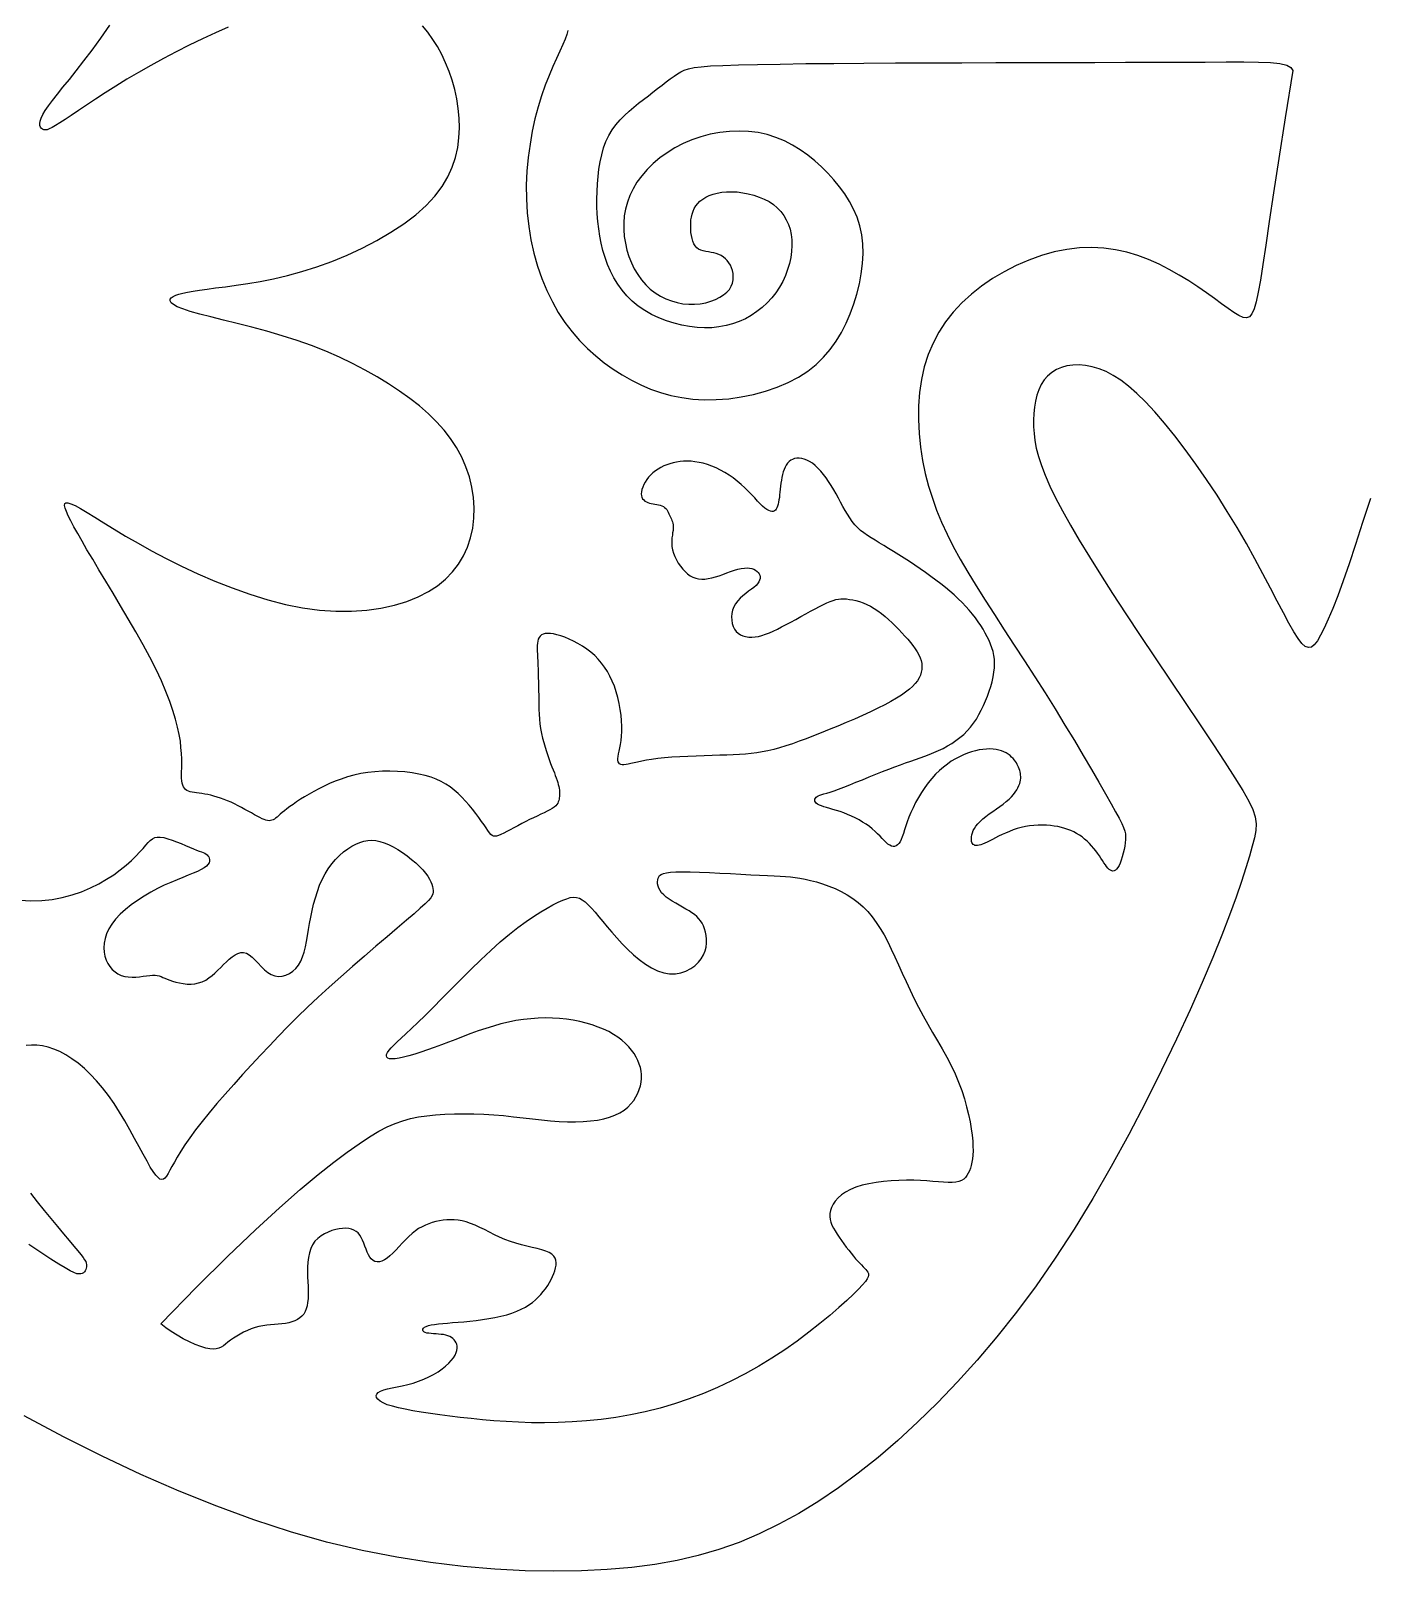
# Model space of a CAD drawing. Header units: millimetres. Extents: x 71 to 193, y 124 to 161.
# Drawn here: x 86.92 to 97, y 123.51 to 135.12 of the extents above; entities that cross this region are included whole.
import ezdxf

# ---------------------------------------------------------------- set-up
doc = ezdxf.new("R2010")
doc.units = ezdxf.units.MM

msp = doc.modelspace()

# ---------------------------------------------------------------- linework, layer by layer
at = {"color": 1}
for points in [[(88.402, 135.144), (88.306, 135.101), (88.208, 135.055), (88.109, 135.007), (88.011, 134.958), (87.914, 134.907), (87.819, 134.856), (87.727, 134.803), (87.639, 134.751), (87.555, 134.7), (87.477, 134.649), (87.403, 134.601), (87.336, 134.556), (87.275, 134.515), (87.221, 134.478), (87.174, 134.447), (87.135, 134.422), (87.102, 134.402), (87.076, 134.387), (87.055, 134.377), (87.038, 134.371), (87.024, 134.369), (87.013, 134.371), (87.004, 134.375), (86.996, 134.381), (86.99, 134.39), (86.985, 134.402), (86.984, 134.417), (86.987, 134.436), (86.994, 134.459), (87.006, 134.485), (87.024, 134.516), (87.048, 134.551), (87.079, 134.592), (87.116, 134.638), (87.158, 134.691), (87.206, 134.75), (87.258, 134.816), (87.316, 134.889), (87.377, 134.971), (87.442, 135.061), (87.511, 135.158)], [(96.421, 134.817), (96.364, 134.46), (96.316, 134.154), (96.276, 133.895), (96.244, 133.679), (96.217, 133.5), (96.195, 133.355), (96.177, 133.238), (96.161, 133.146), (96.145, 133.075), (96.129, 133.021), (96.112, 132.984), (96.094, 132.962), (96.072, 132.954), (96.046, 132.957), (96.015, 132.971), (95.978, 132.994), (95.935, 133.023), (95.885, 133.059), (95.83, 133.098), (95.77, 133.141), (95.705, 133.186), (95.637, 133.231), (95.565, 133.276), (95.49, 133.318), (95.414, 133.358), (95.335, 133.393), (95.254, 133.423), (95.17, 133.448), (95.085, 133.467), (94.997, 133.479), (94.907, 133.484), (94.814, 133.481), (94.72, 133.469), (94.624, 133.45), (94.528, 133.422), (94.432, 133.388), (94.338, 133.347), (94.247, 133.301), (94.16, 133.249), (94.077, 133.192), (94, 133.132), (93.929, 133.066), (93.864, 132.997), (93.806, 132.923), (93.755, 132.845), (93.711, 132.763), (93.674, 132.676), (93.645, 132.585), (93.624, 132.489), (93.61, 132.39), (93.603, 132.289), (93.602, 132.186), (93.607, 132.083), (93.618, 131.98), (93.633, 131.879), (93.653, 131.781), (93.678, 131.686), (93.706, 131.594), (93.738, 131.503), (93.775, 131.413), (93.817, 131.322), (93.864, 131.23), (93.916, 131.135), (93.973, 131.037), (94.035, 130.934), (94.103, 130.827), (94.174, 130.717), (94.247, 130.603), (94.323, 130.487), (94.401, 130.368), (94.478, 130.248), (94.556, 130.127), (94.631, 130.006), (94.705, 129.885), (94.776, 129.768), (94.843, 129.656), (94.904, 129.55), (94.961, 129.453), (95.01, 129.367), (95.052, 129.292), (95.086, 129.231), (95.113, 129.182), (95.133, 129.143), (95.147, 129.112), (95.156, 129.086), (95.161, 129.064), (95.162, 129.043), (95.162, 129.022), (95.159, 128.998), (95.155, 128.972), (95.15, 128.946), (95.144, 128.919), (95.137, 128.892), (95.129, 128.867), (95.121, 128.845), (95.112, 128.825), (95.103, 128.81), (95.094, 128.798), (95.085, 128.79), (95.076, 128.785), (95.066, 128.784), (95.057, 128.785), (95.047, 128.79), (95.038, 128.797), (95.028, 128.807), (95.018, 128.818), (95.009, 128.832), (94.998, 128.847), (94.987, 128.864), (94.976, 128.881), (94.964, 128.899), (94.951, 128.918), (94.937, 128.937), (94.922, 128.955), (94.906, 128.974), (94.889, 128.992), (94.871, 129.009), (94.853, 129.025), (94.834, 129.041), (94.814, 129.055), (94.793, 129.068), (94.772, 129.079), (94.75, 129.089), (94.727, 129.098), (94.703, 129.106), (94.678, 129.113), (94.652, 129.119), (94.624, 129.123), (94.595, 129.127), (94.565, 129.129), (94.534, 129.13), (94.503, 129.13), (94.471, 129.128), (94.439, 129.125), (94.407, 129.12), (94.376, 129.113), (94.345, 129.105), (94.315, 129.095), (94.286, 129.083), (94.258, 129.071), (94.231, 129.059), (94.205, 129.046), (94.181, 129.034), (94.159, 129.023), (94.138, 129.012), (94.119, 129.003), (94.101, 128.995), (94.085, 128.988), (94.071, 128.983), (94.058, 128.979), (94.046, 128.977), (94.036, 128.977), (94.027, 128.978), (94.02, 128.981), (94.013, 128.985), (94.008, 128.991), (94.004, 128.999), (94.002, 129.008), (94, 129.019), (94, 129.03), (94.001, 129.043), (94.004, 129.058), (94.008, 129.073), (94.014, 129.089), (94.023, 129.106), (94.034, 129.123), (94.048, 129.141), (94.066, 129.159), (94.086, 129.178), (94.11, 129.196), (94.135, 129.215), (94.161, 129.233), (94.188, 129.252), (94.215, 129.271), (94.24, 129.289), (94.263, 129.308), (94.284, 129.326), (94.302, 129.344), (94.317, 129.362), (94.331, 129.379), (94.342, 129.396), (94.351, 129.412), (94.358, 129.428), (94.364, 129.443), (94.368, 129.457), (94.37, 129.47), (94.372, 129.484), (94.372, 129.496), (94.371, 129.508), (94.369, 129.52), (94.367, 129.532), (94.364, 129.543), (94.36, 129.554), (94.356, 129.566), (94.351, 129.577), (94.346, 129.588), (94.339, 129.599), (94.332, 129.61), (94.324, 129.621), (94.314, 129.632), (94.303, 129.643), (94.291, 129.654), (94.277, 129.664), (94.262, 129.674), (94.245, 129.683), (94.227, 129.69), (94.208, 129.696), (94.186, 129.701), (94.164, 129.704), (94.139, 129.705), (94.114, 129.704), (94.087, 129.701), (94.059, 129.697), (94.03, 129.69), (94.001, 129.682), (93.971, 129.672), (93.941, 129.66), (93.91, 129.646), (93.88, 129.63), (93.849, 129.612), (93.819, 129.591), (93.789, 129.568), (93.76, 129.542), (93.731, 129.514), (93.702, 129.482), (93.675, 129.448), (93.649, 129.413), (93.624, 129.376), (93.601, 129.338), (93.58, 129.3), (93.561, 129.262), (93.544, 129.225), (93.529, 129.19), (93.517, 129.156), (93.506, 129.124), (93.496, 129.095), (93.488, 129.068), (93.479, 129.043), (93.471, 129.022), (93.463, 129.005), (93.453, 128.991), (93.444, 128.981), (93.433, 128.974), (93.422, 128.97), (93.41, 128.97), (93.398, 128.973), (93.385, 128.979), (93.372, 128.988), (93.358, 129), (93.343, 129.014), (93.328, 129.029), (93.312, 129.046), (93.294, 129.064), (93.275, 129.083), (93.254, 129.102), (93.232, 129.12), (93.207, 129.138), (93.181, 129.154), (93.154, 129.17), (93.126, 129.185), (93.097, 129.198), (93.068, 129.211), (93.039, 129.222), (93.011, 129.232), (92.983, 129.241), (92.957, 129.249), (92.933, 129.256), (92.91, 129.263), (92.889, 129.269), (92.87, 129.275), (92.855, 129.281), (92.842, 129.288), (92.832, 129.295), (92.825, 129.303), (92.821, 129.311), (92.82, 129.319), (92.821, 129.326), (92.825, 129.334), (92.83, 129.341), (92.838, 129.347), (92.847, 129.352), (92.859, 129.356), (92.873, 129.361), (92.89, 129.366), (92.911, 129.372), (92.936, 129.38), (92.966, 129.389), (93, 129.401), (93.04, 129.416), (93.084, 129.434), (93.131, 129.453), (93.18, 129.473), (93.231, 129.494), (93.281, 129.514), (93.331, 129.534), (93.378, 129.553), (93.423, 129.57), (93.465, 129.585), (93.505, 129.599), (93.543, 129.612), (93.579, 129.624), (93.614, 129.637), (93.649, 129.649), (93.683, 129.663), (93.718, 129.677), (93.752, 129.692), (93.787, 129.709), (93.82, 129.727), (93.853, 129.746), (93.884, 129.767), (93.914, 129.79), (93.943, 129.814), (93.969, 129.841), (93.994, 129.869), (94.016, 129.899), (94.038, 129.93), (94.057, 129.963), (94.075, 129.997), (94.092, 130.031), (94.107, 130.067), (94.122, 130.103), (94.135, 130.139), (94.146, 130.175), (94.156, 130.211), (94.164, 130.247), (94.169, 130.282), (94.173, 130.316), (94.174, 130.349), (94.173, 130.38), (94.169, 130.41), (94.163, 130.439), (94.155, 130.467), (94.145, 130.495), (94.134, 130.523), (94.12, 130.55), (94.105, 130.578), (94.088, 130.606), (94.07, 130.634), (94.051, 130.663), (94.03, 130.692), (94.008, 130.721), (93.983, 130.75), (93.958, 130.779), (93.93, 130.808), (93.901, 130.837), (93.87, 130.865), (93.838, 130.893), (93.804, 130.921), (93.769, 130.949), (93.732, 130.977), (93.694, 131.005), (93.655, 131.033), (93.615, 131.061), (93.575, 131.089), (93.534, 131.116), (93.493, 131.142), (93.453, 131.168), (93.414, 131.192), (93.376, 131.216), (93.34, 131.238), (93.306, 131.258), (93.275, 131.277), (93.245, 131.295), (93.217, 131.313), (93.191, 131.332), (93.166, 131.351), (93.144, 131.372), (93.122, 131.394), (93.103, 131.418), (93.084, 131.445), (93.066, 131.473), (93.049, 131.502), (93.032, 131.532), (93.015, 131.564), (92.998, 131.595), (92.981, 131.627), (92.963, 131.658), (92.944, 131.689), (92.925, 131.719), (92.906, 131.747), (92.885, 131.774), (92.865, 131.799), (92.844, 131.821), (92.824, 131.841), (92.803, 131.857), (92.782, 131.871), (92.761, 131.881), (92.741, 131.889), (92.722, 131.894), (92.703, 131.896), (92.685, 131.896), (92.669, 131.893), (92.654, 131.887), (92.64, 131.88), (92.627, 131.87), (92.616, 131.858), (92.606, 131.844), (92.597, 131.829), (92.59, 131.811), (92.583, 131.793), (92.578, 131.772), (92.573, 131.751), (92.569, 131.729), (92.566, 131.707), (92.563, 131.684), (92.561, 131.662), (92.558, 131.64), (92.556, 131.619), (92.554, 131.6), (92.551, 131.581), (92.548, 131.564), (92.544, 131.548), (92.54, 131.534), (92.536, 131.522), (92.53, 131.512), (92.524, 131.504), (92.516, 131.498), (92.508, 131.495), (92.498, 131.494), (92.487, 131.496), (92.474, 131.501), (92.46, 131.508), (92.445, 131.52), (92.428, 131.534), (92.41, 131.552), (92.39, 131.573), (92.368, 131.596), (92.345, 131.621), (92.32, 131.647), (92.294, 131.673), (92.267, 131.698), (92.237, 131.723), (92.207, 131.747), (92.176, 131.768), (92.143, 131.788), (92.11, 131.806), (92.077, 131.822), (92.044, 131.836), (92.012, 131.847), (91.98, 131.857), (91.949, 131.864), (91.918, 131.869), (91.889, 131.872), (91.861, 131.873), (91.833, 131.872), (91.806, 131.87), (91.78, 131.866), (91.754, 131.861), (91.73, 131.854), (91.706, 131.846), (91.683, 131.837), (91.661, 131.826), (91.64, 131.814), (91.62, 131.801), (91.602, 131.786), (91.585, 131.77), (91.569, 131.753), (91.555, 131.735), (91.543, 131.716), (91.533, 131.697), (91.525, 131.678), (91.519, 131.66), (91.515, 131.642), (91.514, 131.627), (91.515, 131.613), (91.519, 131.601), (91.524, 131.59), (91.532, 131.581), (91.541, 131.573), (91.552, 131.567), (91.563, 131.562), (91.576, 131.557), (91.589, 131.554), (91.603, 131.552), (91.617, 131.549), (91.631, 131.547), (91.644, 131.544), (91.657, 131.541), (91.669, 131.537), (91.68, 131.532), (91.689, 131.525), (91.698, 131.517), (91.705, 131.508), (91.712, 131.498), (91.717, 131.488), (91.722, 131.477), (91.727, 131.466), (91.732, 131.456), (91.737, 131.446), (91.741, 131.436), (91.745, 131.426), (91.749, 131.416), (91.752, 131.405), (91.754, 131.394), (91.755, 131.381), (91.754, 131.367), (91.753, 131.351), (91.75, 131.334), (91.748, 131.316), (91.745, 131.296), (91.744, 131.274), (91.743, 131.252), (91.745, 131.229), (91.749, 131.205), (91.756, 131.18), (91.766, 131.155), (91.778, 131.13), (91.792, 131.105), (91.808, 131.082), (91.826, 131.06), (91.844, 131.041), (91.863, 131.024), (91.883, 131.01), (91.903, 131), (91.924, 130.992), (91.946, 130.987), (91.969, 130.985), (91.993, 130.985), (92.018, 130.988), (92.044, 130.993), (92.072, 131.001), (92.1, 131.01), (92.129, 131.02), (92.159, 131.031), (92.187, 131.041), (92.215, 131.051), (92.242, 131.059), (92.267, 131.065), (92.29, 131.068), (92.311, 131.069), (92.33, 131.067), (92.347, 131.064), (92.362, 131.059), (92.375, 131.052), (92.386, 131.043), (92.395, 131.034), (92.402, 131.024), (92.406, 131.013), (92.409, 131.001), (92.408, 130.989), (92.405, 130.977), (92.399, 130.964), (92.39, 130.95), (92.378, 130.936), (92.361, 130.922), (92.343, 130.908), (92.322, 130.893), (92.301, 130.876), (92.279, 130.859), (92.259, 130.841), (92.24, 130.821), (92.224, 130.799), (92.211, 130.775), (92.202, 130.75), (92.196, 130.725), (92.194, 130.699), (92.195, 130.674), (92.199, 130.649), (92.205, 130.627), (92.215, 130.607), (92.228, 130.59), (92.243, 130.576), (92.26, 130.565), (92.279, 130.556), (92.3, 130.551), (92.323, 130.547), (92.347, 130.547), (92.371, 130.549), (92.397, 130.553), (92.423, 130.56), (92.45, 130.569), (92.479, 130.58), (92.508, 130.593), (92.539, 130.608), (92.571, 130.624), (92.605, 130.642), (92.641, 130.661), (92.678, 130.681), (92.715, 130.702), (92.752, 130.722), (92.788, 130.742), (92.823, 130.76), (92.856, 130.778), (92.886, 130.793), (92.912, 130.805), (92.936, 130.816), (92.958, 130.824), (92.979, 130.83), (92.998, 130.833), (93.018, 130.836), (93.038, 130.836), (93.059, 130.835), (93.082, 130.832), (93.106, 130.828), (93.131, 130.822), (93.158, 130.815), (93.185, 130.805), (93.213, 130.794), (93.24, 130.78), (93.268, 130.764), (93.296, 130.746), (93.324, 130.726), (93.351, 130.703), (93.377, 130.68), (93.403, 130.656), (93.428, 130.63), (93.453, 130.605), (93.477, 130.58), (93.499, 130.555), (93.521, 130.531), (93.541, 130.507), (93.56, 130.483), (93.577, 130.46), (93.591, 130.437), (93.604, 130.414), (93.614, 130.392), (93.622, 130.37), (93.626, 130.348), (93.628, 130.326), (93.627, 130.304), (93.623, 130.283), (93.616, 130.261), (93.606, 130.24), (93.593, 130.219), (93.576, 130.197), (93.556, 130.176), (93.533, 130.154), (93.505, 130.132), (93.473, 130.109), (93.436, 130.086), (93.394, 130.062), (93.348, 130.037), (93.296, 130.011), (93.24, 129.984), (93.18, 129.957), (93.119, 129.93), (93.056, 129.903), (92.993, 129.876), (92.93, 129.851), (92.869, 129.826), (92.811, 129.803), (92.756, 129.782), (92.703, 129.762), (92.652, 129.744), (92.603, 129.728), (92.556, 129.714), (92.511, 129.701), (92.467, 129.691), (92.425, 129.682), (92.383, 129.675), (92.341, 129.67), (92.298, 129.666), (92.254, 129.663), (92.207, 129.66), (92.158, 129.658), (92.105, 129.657), (92.048, 129.655), (91.988, 129.653), (91.927, 129.651), (91.865, 129.648), (91.804, 129.645), (91.745, 129.642), (91.689, 129.637), (91.638, 129.632), (91.592, 129.626), (91.552, 129.62), (91.517, 129.613), (91.486, 129.606), (91.46, 129.6), (91.436, 129.594), (91.416, 129.59), (91.399, 129.587), (91.383, 129.585), (91.37, 129.586), (91.359, 129.588), (91.35, 129.593), (91.344, 129.599), (91.339, 129.608), (91.337, 129.619), (91.337, 129.632), (91.339, 129.648), (91.342, 129.667), (91.347, 129.688), (91.353, 129.712), (91.358, 129.739), (91.363, 129.768), (91.366, 129.801), (91.368, 129.837), (91.368, 129.876), (91.366, 129.917), (91.362, 129.959), (91.355, 130.003), (91.347, 130.048), (91.337, 130.092), (91.325, 130.135), (91.311, 130.177), (91.295, 130.216), (91.278, 130.253), (91.259, 130.288), (91.238, 130.321), (91.215, 130.352), (91.19, 130.381), (91.163, 130.408), (91.134, 130.433), (91.103, 130.457), (91.07, 130.479), (91.037, 130.499), (91.003, 130.517), (90.97, 130.532), (90.937, 130.546), (90.907, 130.557), (90.878, 130.565), (90.852, 130.571), (90.829, 130.574), (90.809, 130.575), (90.791, 130.574), (90.776, 130.57), (90.763, 130.564), (90.753, 130.555), (90.745, 130.545), (90.738, 130.533), (90.734, 130.518), (90.731, 130.502), (90.73, 130.483), (90.73, 130.463), (90.73, 130.441), (90.731, 130.418), (90.732, 130.393), (90.734, 130.366), (90.735, 130.337), (90.736, 130.307), (90.737, 130.276), (90.738, 130.244), (90.739, 130.211), (90.74, 130.178), (90.74, 130.143), (90.741, 130.109), (90.741, 130.073), (90.741, 130.038), (90.742, 130.002), (90.744, 129.966), (90.746, 129.93), (90.75, 129.894), (90.755, 129.858), (90.762, 129.822), (90.77, 129.787), (90.779, 129.752), (90.789, 129.718), (90.799, 129.685), (90.81, 129.654), (90.821, 129.624), (90.831, 129.596), (90.841, 129.571), (90.85, 129.547), (90.859, 129.525), (90.866, 129.505), (90.873, 129.486), (90.88, 129.468), (90.885, 129.452), (90.889, 129.436), (90.893, 129.422), (90.895, 129.408), (90.897, 129.394), (90.898, 129.382), (90.899, 129.37), (90.898, 129.359), (90.898, 129.347), (90.896, 129.337), (90.895, 129.327), (90.893, 129.317), (90.889, 129.307), (90.885, 129.297), (90.878, 129.287), (90.869, 129.277), (90.858, 129.267), (90.843, 129.257), (90.826, 129.246), (90.805, 129.235), (90.782, 129.224), (90.757, 129.212), (90.73, 129.199), (90.701, 129.186), (90.672, 129.172), (90.643, 129.157), (90.613, 129.142), (90.583, 129.126), (90.555, 129.111), (90.527, 129.096), (90.502, 129.082), (90.478, 129.07), (90.457, 129.06), (90.439, 129.052), (90.423, 129.047), (90.411, 129.046), (90.4, 129.048), (90.39, 129.053), (90.381, 129.061), (90.371, 129.073), (90.359, 129.089), (90.346, 129.109), (90.33, 129.132), (90.311, 129.159), (90.29, 129.188), (90.268, 129.218), (90.243, 129.25), (90.217, 129.281), (90.19, 129.312), (90.162, 129.342), (90.134, 129.369), (90.105, 129.395), (90.074, 129.418), (90.042, 129.439), (90.007, 129.459), (89.97, 129.476), (89.93, 129.491), (89.886, 129.504), (89.838, 129.515), (89.787, 129.524), (89.733, 129.531), (89.677, 129.535), (89.621, 129.537), (89.564, 129.537), (89.508, 129.533), (89.454, 129.527), (89.401, 129.519), (89.35, 129.507), (89.301, 129.494), (89.254, 129.478), (89.209, 129.461), (89.166, 129.443), (89.125, 129.424), (89.086, 129.404), (89.048, 129.384), (89.012, 129.364), (88.978, 129.344), (88.947, 129.325), (88.918, 129.306), (88.891, 129.287), (88.866, 129.27), (88.845, 129.254), (88.826, 129.239), (88.809, 129.225), (88.795, 129.212), (88.782, 129.201), (88.771, 129.191), (88.76, 129.183), (88.75, 129.176), (88.741, 129.171), (88.731, 129.167), (88.721, 129.165), (88.711, 129.164), (88.699, 129.166), (88.687, 129.168), (88.673, 129.173), (88.658, 129.179), (88.64, 129.188), (88.621, 129.197), (88.6, 129.209), (88.577, 129.222), (88.554, 129.235), (88.529, 129.249), (88.503, 129.263), (88.477, 129.277), (88.45, 129.29), (88.424, 129.303), (88.397, 129.314), (88.371, 129.324), (88.345, 129.334), (88.32, 129.342), (88.295, 129.349), (88.271, 129.356), (88.248, 129.361), (88.226, 129.365), (88.204, 129.368), (88.184, 129.371), (88.165, 129.373), (88.148, 129.376), (88.131, 129.378), (88.116, 129.382), (88.103, 129.386), (88.092, 129.392), (88.082, 129.399), (88.073, 129.408), (88.066, 129.418), (88.061, 129.431), (88.057, 129.446), (88.054, 129.463), (88.052, 129.484), (88.052, 129.507), (88.052, 129.533), (88.053, 129.562), (88.053, 129.595), (88.053, 129.631), (88.051, 129.671), (88.047, 129.715), (88.042, 129.762), (88.033, 129.813), (88.021, 129.869), (88.006, 129.929), (87.986, 129.994), (87.962, 130.063), (87.933, 130.138), (87.899, 130.218), (87.859, 130.304), (87.812, 130.395), (87.761, 130.49), (87.707, 130.587), (87.65, 130.686), (87.592, 130.783), (87.535, 130.879), (87.48, 130.97), (87.429, 131.055), (87.382, 131.134), (87.339, 131.205), (87.302, 131.27), (87.269, 131.327), (87.241, 131.378), (87.217, 131.423), (87.198, 131.461), (87.184, 131.493), (87.174, 131.519), (87.17, 131.539), (87.172, 131.553), (87.18, 131.559), (87.195, 131.559), (87.218, 131.552), (87.25, 131.538), (87.29, 131.516), (87.34, 131.486), (87.399, 131.45), (87.467, 131.408), (87.544, 131.36), (87.63, 131.309), (87.724, 131.255), (87.825, 131.198), (87.935, 131.14), (88.052, 131.082), (88.175, 131.025), (88.302, 130.969), (88.433, 130.918), (88.566, 130.87), (88.7, 130.829), (88.833, 130.794), (88.963, 130.768), (89.091, 130.751), (89.214, 130.742), (89.332, 130.742), (89.446, 130.75), (89.553, 130.766), (89.654, 130.788), (89.747, 130.816), (89.833, 130.851), (89.91, 130.89), (89.979, 130.935), (90.04, 130.985), (90.093, 131.039), (90.138, 131.097), (90.176, 131.159), (90.206, 131.226), (90.228, 131.295), (90.244, 131.368), (90.253, 131.444), (90.254, 131.521), (90.249, 131.599), (90.237, 131.677), (90.219, 131.755), (90.193, 131.831), (90.161, 131.904), (90.123, 131.975), (90.078, 132.043), (90.028, 132.108), (89.972, 132.17), (89.91, 132.231), (89.843, 132.289), (89.77, 132.346), (89.693, 132.402), (89.611, 132.456), (89.525, 132.509), (89.434, 132.56), (89.339, 132.61), (89.241, 132.657), (89.138, 132.702), (89.031, 132.744), (88.921, 132.783), (88.808, 132.819), (88.693, 132.852), (88.58, 132.883), (88.471, 132.911), (88.367, 132.937), (88.272, 132.96), (88.188, 132.982), (88.117, 133.002), (88.061, 133.02), (88.019, 133.037), (87.99, 133.053), (87.972, 133.067), (87.965, 133.081), (87.966, 133.093), (87.974, 133.104), (87.988, 133.114), (88.007, 133.123), (88.031, 133.131), (88.06, 133.139), (88.096, 133.147), (88.138, 133.155), (88.187, 133.162), (88.243, 133.17), (88.308, 133.179), (88.381, 133.188), (88.462, 133.199), (88.55, 133.212), (88.644, 133.228), (88.744, 133.248), (88.849, 133.272), (88.958, 133.302), (89.069, 133.337), (89.184, 133.378), (89.298, 133.426), (89.412, 133.479), (89.522, 133.536), (89.627, 133.598), (89.725, 133.662), (89.815, 133.73), (89.893, 133.799), (89.959, 133.87), (90.013, 133.942), (90.056, 134.015), (90.09, 134.088), (90.114, 134.162), (90.131, 134.236), (90.14, 134.311), (90.144, 134.385), (90.142, 134.459), (90.135, 134.532), (90.124, 134.604), (90.109, 134.675), (90.089, 134.744), (90.066, 134.811), (90.04, 134.876), (90.011, 134.938), (89.979, 134.997), (89.944, 135.052), (89.907, 135.105), (89.866, 135.153)], [(90.961, 135.119), (90.953, 135.089), (90.94, 135.054), (90.922, 135.012), (90.9, 134.963), (90.875, 134.908), (90.848, 134.847), (90.819, 134.779), (90.791, 134.706), (90.763, 134.627), (90.737, 134.543), (90.713, 134.453), (90.693, 134.359), (90.676, 134.261), (90.662, 134.161), (90.653, 134.058), (90.648, 133.953), (90.649, 133.849), (90.654, 133.744), (90.666, 133.641), (90.683, 133.54), (90.705, 133.44), (90.733, 133.344), (90.765, 133.25), (90.802, 133.16), (90.844, 133.075), (90.889, 132.994), (90.939, 132.919), (90.992, 132.849), (91.049, 132.783), (91.109, 132.722), (91.171, 132.666), (91.235, 132.614), (91.302, 132.567), (91.37, 132.523), (91.44, 132.483), (91.511, 132.448), (91.584, 132.417), (91.659, 132.39), (91.737, 132.368), (91.818, 132.352), (91.901, 132.341), (91.988, 132.336), (92.079, 132.337), (92.172, 132.344), (92.265, 132.357), (92.358, 132.376), (92.449, 132.4), (92.537, 132.43), (92.62, 132.465), (92.697, 132.506), (92.767, 132.551), (92.83, 132.601), (92.886, 132.656), (92.937, 132.715), (92.982, 132.777), (93.021, 132.843), (93.056, 132.912), (93.088, 132.984), (93.115, 133.058), (93.138, 133.133), (93.157, 133.209), (93.171, 133.286), (93.18, 133.362), (93.184, 133.437), (93.182, 133.51), (93.174, 133.58), (93.16, 133.647), (93.139, 133.712), (93.113, 133.773), (93.083, 133.831), (93.047, 133.887), (93.008, 133.941), (92.965, 133.993), (92.92, 134.043), (92.871, 134.091), (92.821, 134.136), (92.767, 134.18), (92.711, 134.219), (92.653, 134.255), (92.592, 134.287), (92.528, 134.313), (92.462, 134.334), (92.393, 134.349), (92.322, 134.357), (92.25, 134.361), (92.178, 134.358), (92.105, 134.35), (92.033, 134.337), (91.963, 134.318), (91.895, 134.295), (91.829, 134.267), (91.767, 134.234), (91.708, 134.198), (91.654, 134.158), (91.603, 134.116), (91.557, 134.071), (91.517, 134.024), (91.481, 133.976), (91.452, 133.926), (91.428, 133.876), (91.409, 133.825), (91.395, 133.773), (91.386, 133.722), (91.382, 133.67), (91.382, 133.618), (91.386, 133.566), (91.394, 133.515), (91.405, 133.464), (91.421, 133.415), (91.439, 133.367), (91.461, 133.322), (91.487, 133.279), (91.515, 133.239), (91.547, 133.203), (91.581, 133.17), (91.618, 133.142), (91.658, 133.117), (91.699, 133.097), (91.741, 133.081), (91.784, 133.068), (91.828, 133.06), (91.872, 133.056), (91.915, 133.056), (91.958, 133.06), (91.999, 133.067), (92.038, 133.078), (92.073, 133.091), (92.106, 133.108), (92.134, 133.126), (92.158, 133.146), (92.177, 133.168), (92.19, 133.191), (92.2, 133.215), (92.205, 133.239), (92.206, 133.264), (92.205, 133.287), (92.2, 133.31), (92.193, 133.331), (92.185, 133.351), (92.174, 133.369), (92.161, 133.385), (92.147, 133.399), (92.132, 133.411), (92.115, 133.422), (92.097, 133.43), (92.079, 133.437), (92.059, 133.442), (92.039, 133.446), (92.019, 133.45), (91.999, 133.453), (91.98, 133.458), (91.963, 133.463), (91.946, 133.471), (91.932, 133.481), (91.92, 133.495), (91.91, 133.511), (91.902, 133.53), (91.896, 133.551), (91.891, 133.573), (91.888, 133.596), (91.887, 133.62), (91.886, 133.644), (91.887, 133.667), (91.888, 133.691), (91.892, 133.713), (91.897, 133.735), (91.904, 133.757), (91.913, 133.777), (91.925, 133.797), (91.939, 133.815), (91.956, 133.832), (91.977, 133.848), (92, 133.862), (92.026, 133.875), (92.055, 133.886), (92.086, 133.894), (92.12, 133.9), (92.156, 133.903), (92.195, 133.904), (92.236, 133.902), (92.278, 133.896), (92.32, 133.889), (92.361, 133.878), (92.402, 133.864), (92.44, 133.848), (92.476, 133.829), (92.509, 133.807), (92.538, 133.783), (92.564, 133.755), (92.587, 133.725), (92.606, 133.693), (92.622, 133.658), (92.634, 133.621), (92.642, 133.582), (92.647, 133.541), (92.648, 133.498), (92.646, 133.453), (92.64, 133.408), (92.63, 133.362), (92.616, 133.317), (92.599, 133.272), (92.579, 133.227), (92.554, 133.184), (92.527, 133.143), (92.496, 133.104), (92.461, 133.067), (92.424, 133.032), (92.385, 133), (92.342, 132.972), (92.298, 132.947), (92.251, 132.925), (92.202, 132.908), (92.152, 132.895), (92.099, 132.885), (92.046, 132.879), (91.991, 132.878), (91.934, 132.88), (91.877, 132.887), (91.819, 132.897), (91.761, 132.912), (91.703, 132.931), (91.647, 132.953), (91.592, 132.979), (91.54, 133.009), (91.491, 133.042), (91.446, 133.079), (91.405, 133.119), (91.369, 133.162), (91.336, 133.208), (91.307, 133.255), (91.282, 133.305), (91.26, 133.356), (91.241, 133.409), (91.225, 133.462), (91.212, 133.516), (91.201, 133.57), (91.193, 133.625), (91.187, 133.68), (91.182, 133.736), (91.18, 133.792), (91.18, 133.848), (91.181, 133.905), (91.184, 133.962), (91.188, 134.019), (91.195, 134.075), (91.204, 134.13), (91.216, 134.183), (91.23, 134.235), (91.248, 134.283), (91.269, 134.328), (91.294, 134.37), (91.323, 134.409), (91.354, 134.445), (91.387, 134.479), (91.422, 134.51), (91.458, 134.541), (91.494, 134.57), (91.531, 134.598), (91.567, 134.627), (91.602, 134.655), (91.637, 134.682), (91.67, 134.707), (91.702, 134.732), (91.732, 134.754), (91.761, 134.775), (91.787, 134.793), (91.812, 134.808), (91.838, 134.82), (91.87, 134.831), (91.911, 134.839), (91.965, 134.846), (92.036, 134.852), (92.128, 134.856), (92.245, 134.86), (92.39, 134.863), (92.56, 134.866), (92.752, 134.869), (92.963, 134.871), (93.189, 134.872), (93.428, 134.874), (93.675, 134.875), (93.928, 134.876), (94.184, 134.877), (94.438, 134.877), (94.688, 134.878), (94.931, 134.878), (95.162, 134.879), (95.38, 134.879), (95.581, 134.88), (95.761, 134.881), (95.918, 134.882), (96.051, 134.882), (96.163, 134.881), (96.254, 134.877), (96.324, 134.869), (96.375, 134.858), (96.407, 134.84), (96.421, 134.817)], [(97.005, 131.593), (96.947, 131.41), (96.893, 131.245), (96.845, 131.099), (96.8, 130.971), (96.759, 130.859), (96.722, 130.763), (96.688, 130.682), (96.658, 130.615), (96.63, 130.561), (96.606, 130.519), (96.583, 130.489), (96.561, 130.472), (96.539, 130.468), (96.515, 130.477), (96.49, 130.5), (96.462, 130.536), (96.429, 130.587), (96.392, 130.652), (96.35, 130.73), (96.304, 130.819), (96.252, 130.917), (96.196, 131.024), (96.136, 131.136), (96.071, 131.254), (96.001, 131.374), (95.927, 131.495), (95.851, 131.616), (95.771, 131.735), (95.691, 131.85), (95.611, 131.961), (95.532, 132.064), (95.455, 132.16), (95.382, 132.246), (95.312, 132.32), (95.246, 132.384), (95.184, 132.438), (95.125, 132.483), (95.068, 132.519), (95.014, 132.548), (94.962, 132.569), (94.91, 132.585), (94.86, 132.594), (94.812, 132.598), (94.765, 132.597), (94.72, 132.591), (94.678, 132.579), (94.64, 132.563), (94.605, 132.542), (94.574, 132.515), (94.548, 132.485), (94.526, 132.45), (94.509, 132.412), (94.494, 132.37), (94.484, 132.326), (94.476, 132.28), (94.471, 132.232), (94.469, 132.183), (94.469, 132.133), (94.472, 132.082), (94.478, 132.028), (94.489, 131.97), (94.505, 131.908), (94.527, 131.841), (94.555, 131.767), (94.591, 131.686), (94.634, 131.597), (94.686, 131.499), (94.746, 131.392), (94.813, 131.277), (94.889, 131.152), (94.973, 131.018), (95.064, 130.875), (95.164, 130.722), (95.271, 130.56), (95.384, 130.392), (95.498, 130.222), (95.61, 130.054), (95.718, 129.893), (95.819, 129.742), (95.909, 129.606), (95.985, 129.488), (96.044, 129.391), (96.089, 129.312), (96.119, 129.247), (96.137, 129.192), (96.144, 129.141), (96.142, 129.09), (96.132, 129.035), (96.116, 128.972), (96.095, 128.897), (96.068, 128.808), (96.034, 128.705), (95.994, 128.587), (95.944, 128.452), (95.886, 128.301), (95.818, 128.132), (95.738, 127.944), (95.647, 127.738), (95.545, 127.517), (95.433, 127.284), (95.313, 127.044), (95.186, 126.8), (95.053, 126.557), (94.916, 126.317), (94.775, 126.086), (94.632, 125.866), (94.487, 125.658), (94.341, 125.461), (94.193, 125.275), (94.044, 125.099), (93.895, 124.934), (93.745, 124.778), (93.595, 124.631), (93.446, 124.494), (93.297, 124.366), (93.148, 124.246), (92.999, 124.136), (92.85, 124.035), (92.701, 123.944), (92.551, 123.862), (92.402, 123.789), (92.251, 123.725), (92.099, 123.671), (91.943, 123.626), (91.783, 123.588), (91.616, 123.559), (91.442, 123.536), (91.258, 123.521), (91.063, 123.511), (90.856, 123.508), (90.639, 123.512), (90.41, 123.523), (90.172, 123.543), (89.926, 123.573), (89.672, 123.613), (89.411, 123.664), (89.144, 123.728), (88.872, 123.805), (88.596, 123.895), (88.316, 123.997), (88.032, 124.111), (87.744, 124.237), (87.454, 124.374), (87.162, 124.521), (86.867, 124.679)], [(86.836, 128.566), (86.917, 128.56), (86.998, 128.562), (87.076, 128.571), (87.153, 128.585), (87.227, 128.604), (87.298, 128.629), (87.366, 128.657), (87.429, 128.688), (87.487, 128.722), (87.541, 128.757), (87.59, 128.793), (87.634, 128.829), (87.674, 128.864), (87.708, 128.897), (87.737, 128.928), (87.762, 128.955), (87.782, 128.979), (87.8, 128.999), (87.816, 129.015), (87.832, 129.028), (87.849, 129.036), (87.868, 129.04), (87.89, 129.04), (87.917, 129.036), (87.947, 129.028), (87.98, 129.017), (88.014, 129.005), (88.048, 128.991), (88.081, 128.977), (88.112, 128.964), (88.14, 128.952), (88.164, 128.943), (88.184, 128.935), (88.201, 128.928), (88.215, 128.923), (88.226, 128.918), (88.236, 128.912), (88.243, 128.906), (88.25, 128.899), (88.256, 128.891), (88.26, 128.881), (88.262, 128.871), (88.262, 128.859), (88.258, 128.847), (88.25, 128.834), (88.238, 128.821), (88.221, 128.808), (88.199, 128.795), (88.171, 128.782), (88.138, 128.768), (88.101, 128.753), (88.06, 128.737), (88.017, 128.719), (87.97, 128.699), (87.921, 128.677), (87.871, 128.652), (87.819, 128.624), (87.769, 128.594), (87.719, 128.563), (87.672, 128.529), (87.628, 128.494), (87.588, 128.459), (87.554, 128.422), (87.525, 128.385), (87.503, 128.348), (87.486, 128.312), (87.475, 128.276), (87.468, 128.24), (87.466, 128.206), (87.468, 128.174), (87.474, 128.143), (87.483, 128.114), (87.496, 128.088), (87.511, 128.064), (87.529, 128.043), (87.55, 128.024), (87.572, 128.009), (87.597, 127.998), (87.623, 127.99), (87.65, 127.986), (87.679, 127.984), (87.707, 127.985), (87.735, 127.988), (87.762, 127.992), (87.788, 127.995), (87.812, 127.998), (87.833, 128), (87.852, 128), (87.868, 127.998), (87.883, 127.994), (87.897, 127.989), (87.911, 127.983), (87.926, 127.976), (87.943, 127.969), (87.962, 127.961), (87.984, 127.954), (88.009, 127.947), (88.036, 127.941), (88.064, 127.936), (88.094, 127.933), (88.123, 127.933), (88.152, 127.935), (88.18, 127.941), (88.207, 127.95), (88.233, 127.963), (88.257, 127.979), (88.281, 127.996), (88.303, 128.016), (88.325, 128.037), (88.347, 128.058), (88.368, 128.08), (88.39, 128.101), (88.411, 128.12), (88.433, 128.138), (88.454, 128.153), (88.476, 128.164), (88.497, 128.17), (88.518, 128.171), (88.54, 128.165), (88.561, 128.153), (88.583, 128.135), (88.605, 128.113), (88.627, 128.089), (88.651, 128.064), (88.675, 128.04), (88.7, 128.02), (88.726, 128.004), (88.753, 127.994), (88.781, 127.99), (88.809, 127.992), (88.837, 127.999), (88.864, 128.012), (88.889, 128.029), (88.912, 128.05), (88.932, 128.076), (88.949, 128.105), (88.963, 128.138), (88.974, 128.174), (88.984, 128.213), (88.992, 128.254), (89, 128.297), (89.008, 128.343), (89.016, 128.39), (89.025, 128.437), (89.035, 128.486), (89.046, 128.535), (89.059, 128.583), (89.074, 128.631), (89.091, 128.677), (89.11, 128.721), (89.132, 128.763), (89.156, 128.802), (89.183, 128.838), (89.211, 128.871), (89.241, 128.901), (89.271, 128.928), (89.303, 128.951), (89.334, 128.971), (89.365, 128.987), (89.395, 129), (89.425, 129.009), (89.455, 129.014), (89.484, 129.016), (89.515, 129.014), (89.545, 129.008), (89.577, 128.998), (89.61, 128.985), (89.645, 128.967), (89.68, 128.947), (89.716, 128.924), (89.751, 128.899), (89.784, 128.872), (89.816, 128.846), (89.844, 128.819), (89.869, 128.793), (89.889, 128.769), (89.906, 128.745), (89.919, 128.724), (89.929, 128.704), (89.936, 128.685), (89.941, 128.668), (89.945, 128.652), (89.946, 128.638), (89.947, 128.625), (89.945, 128.613), (89.939, 128.599), (89.928, 128.583), (89.911, 128.563), (89.885, 128.537), (89.849, 128.504), (89.803, 128.463), (89.745, 128.413), (89.676, 128.354), (89.599, 128.289), (89.515, 128.218), (89.428, 128.144), (89.339, 128.066), (89.25, 127.988), (89.163, 127.91), (89.08, 127.834), (89.001, 127.759), (88.925, 127.685), (88.852, 127.612), (88.782, 127.54), (88.713, 127.468), (88.645, 127.396), (88.577, 127.323), (88.511, 127.25), (88.444, 127.176), (88.38, 127.103), (88.318, 127.032), (88.26, 126.963), (88.206, 126.896), (88.157, 126.833), (88.113, 126.775), (88.076, 126.721), (88.045, 126.673), (88.019, 126.629), (87.997, 126.591), (87.979, 126.557), (87.964, 126.529), (87.95, 126.505), (87.938, 126.486), (87.926, 126.471), (87.914, 126.463), (87.902, 126.46), (87.888, 126.463), (87.874, 126.474), (87.857, 126.492), (87.838, 126.519), (87.816, 126.554), (87.791, 126.598), (87.763, 126.65), (87.732, 126.707), (87.698, 126.77), (87.662, 126.835), (87.624, 126.901), (87.584, 126.967), (87.543, 127.032), (87.5, 127.092), (87.456, 127.15), (87.411, 127.203), (87.365, 127.252), (87.319, 127.296), (87.273, 127.336), (87.226, 127.37), (87.18, 127.4), (87.135, 127.424), (87.09, 127.443), (87.046, 127.457), (87.003, 127.467), (86.961, 127.472), (86.92, 127.472), (86.881, 127.469)], [(87.896, 125.373), (88.165, 125.648), (88.401, 125.882), (88.608, 126.081), (88.788, 126.247), (88.945, 126.384), (89.08, 126.497), (89.197, 126.59), (89.299, 126.666), (89.388, 126.729), (89.467, 126.781), (89.537, 126.824), (89.601, 126.857), (89.661, 126.883), (89.719, 126.903), (89.776, 126.919), (89.836, 126.931), (89.899, 126.94), (89.965, 126.947), (90.034, 126.952), (90.106, 126.955), (90.179, 126.955), (90.253, 126.954), (90.328, 126.951), (90.403, 126.947), (90.477, 126.941), (90.551, 126.933), (90.623, 126.925), (90.694, 126.917), (90.763, 126.909), (90.831, 126.903), (90.896, 126.898), (90.959, 126.895), (91.019, 126.894), (91.077, 126.896), (91.131, 126.901), (91.183, 126.908), (91.231, 126.918), (91.275, 126.93), (91.315, 126.945), (91.352, 126.963), (91.384, 126.983), (91.412, 127.006), (91.436, 127.03), (91.457, 127.056), (91.474, 127.083), (91.488, 127.11), (91.499, 127.138), (91.507, 127.167), (91.512, 127.194), (91.515, 127.222), (91.515, 127.25), (91.513, 127.277), (91.507, 127.304), (91.499, 127.33), (91.489, 127.357), (91.476, 127.383), (91.46, 127.409), (91.441, 127.435), (91.419, 127.46), (91.395, 127.485), (91.367, 127.509), (91.337, 127.532), (91.304, 127.553), (91.269, 127.574), (91.23, 127.592), (91.189, 127.609), (91.145, 127.625), (91.099, 127.638), (91.051, 127.65), (91.002, 127.66), (90.951, 127.667), (90.899, 127.673), (90.846, 127.676), (90.792, 127.677), (90.737, 127.675), (90.682, 127.671), (90.626, 127.665), (90.57, 127.657), (90.514, 127.646), (90.457, 127.632), (90.4, 127.616), (90.343, 127.599), (90.286, 127.579), (90.23, 127.559), (90.173, 127.538), (90.118, 127.516), (90.063, 127.495), (90.009, 127.474), (89.955, 127.455), (89.904, 127.436), (89.854, 127.42), (89.807, 127.405), (89.764, 127.392), (89.724, 127.382), (89.689, 127.375), (89.66, 127.37), (89.636, 127.369), (89.617, 127.37), (89.604, 127.375), (89.597, 127.382), (89.594, 127.391), (89.596, 127.403), (89.603, 127.417), (89.614, 127.434), (89.63, 127.452), (89.65, 127.472), (89.675, 127.497), (89.705, 127.525), (89.741, 127.558), (89.783, 127.597), (89.831, 127.643), (89.885, 127.696), (89.946, 127.757), (90.012, 127.824), (90.082, 127.895), (90.156, 127.969), (90.23, 128.043), (90.306, 128.116), (90.38, 128.186), (90.452, 128.25), (90.52, 128.308), (90.585, 128.359), (90.646, 128.404), (90.703, 128.443), (90.756, 128.477), (90.804, 128.505), (90.848, 128.529), (90.887, 128.549), (90.922, 128.565), (90.952, 128.576), (90.979, 128.584), (91.003, 128.587), (91.026, 128.586), (91.048, 128.58), (91.069, 128.568), (91.091, 128.552), (91.114, 128.531), (91.139, 128.504), (91.166, 128.474), (91.194, 128.44), (91.225, 128.403), (91.257, 128.364), (91.292, 128.323), (91.329, 128.28), (91.369, 128.237), (91.411, 128.195), (91.454, 128.154), (91.499, 128.117), (91.545, 128.083), (91.591, 128.054), (91.637, 128.032), (91.683, 128.017), (91.727, 128.01), (91.771, 128.01), (91.812, 128.018), (91.85, 128.031), (91.886, 128.049), (91.917, 128.071), (91.944, 128.097), (91.966, 128.124), (91.983, 128.153), (91.995, 128.182), (92.003, 128.212), (92.006, 128.241), (92.006, 128.27), (92.003, 128.298), (91.998, 128.324), (91.991, 128.349), (91.982, 128.371), (91.972, 128.391), (91.96, 128.409), (91.947, 128.425), (91.932, 128.441), (91.914, 128.456), (91.895, 128.47), (91.874, 128.484), (91.85, 128.498), (91.825, 128.512), (91.799, 128.527), (91.773, 128.542), (91.747, 128.557), (91.723, 128.572), (91.702, 128.588), (91.683, 128.604), (91.667, 128.621), (91.656, 128.638), (91.647, 128.655), (91.641, 128.671), (91.637, 128.687), (91.636, 128.702), (91.638, 128.717), (91.64, 128.73), (91.645, 128.741), (91.652, 128.751), (91.664, 128.759), (91.68, 128.766), (91.703, 128.772), (91.734, 128.775), (91.773, 128.778), (91.823, 128.778), (91.883, 128.778), (91.952, 128.776), (92.027, 128.773), (92.106, 128.769), (92.186, 128.765), (92.264, 128.761), (92.338, 128.757), (92.405, 128.754), (92.464, 128.751), (92.514, 128.749), (92.559, 128.747), (92.599, 128.744), (92.637, 128.741), (92.673, 128.736), (92.709, 128.731), (92.747, 128.723), (92.789, 128.713), (92.833, 128.702), (92.879, 128.687), (92.926, 128.671), (92.973, 128.652), (93.019, 128.63), (93.065, 128.605), (93.108, 128.578), (93.148, 128.548), (93.185, 128.515), (93.22, 128.479), (93.253, 128.44), (93.284, 128.397), (93.314, 128.352), (93.342, 128.303), (93.37, 128.251), (93.397, 128.196), (93.424, 128.137), (93.452, 128.077), (93.48, 128.015), (93.508, 127.951), (93.538, 127.887), (93.569, 127.822), (93.601, 127.758), (93.636, 127.694), (93.672, 127.631), (93.708, 127.568), (93.745, 127.506), (93.78, 127.444), (93.815, 127.381), (93.847, 127.319), (93.877, 127.256), (93.903, 127.193), (93.927, 127.13), (93.947, 127.068), (93.964, 127.008), (93.978, 126.95), (93.99, 126.894), (93.999, 126.842), (94.006, 126.794), (94.01, 126.75), (94.012, 126.711), (94.013, 126.676), (94.011, 126.644), (94.009, 126.616), (94.004, 126.59), (93.999, 126.566), (93.993, 126.545), (93.985, 126.525), (93.977, 126.507), (93.967, 126.49), (93.956, 126.476), (93.942, 126.463), (93.925, 126.453), (93.905, 126.446), (93.882, 126.441), (93.855, 126.438), (93.824, 126.438), (93.79, 126.44), (93.752, 126.442), (93.71, 126.446), (93.665, 126.449), (93.617, 126.452), (93.566, 126.454), (93.511, 126.454), (93.454, 126.453), (93.396, 126.45), (93.339, 126.445), (93.282, 126.438), (93.228, 126.428), (93.177, 126.416), (93.13, 126.402), (93.089, 126.384), (93.053, 126.365), (93.022, 126.344), (92.996, 126.321), (92.975, 126.297), (92.958, 126.273), (92.946, 126.249), (92.938, 126.226), (92.934, 126.203), (92.933, 126.181), (92.936, 126.159), (92.942, 126.138), (92.95, 126.116), (92.961, 126.094), (92.974, 126.072), (92.988, 126.049), (93.004, 126.025), (93.021, 126), (93.039, 125.976), (93.057, 125.951), (93.076, 125.927), (93.094, 125.904), (93.111, 125.883), (93.128, 125.863), (93.144, 125.845), (93.159, 125.83), (93.173, 125.816), (93.185, 125.803), (93.196, 125.792), (93.205, 125.781), (93.213, 125.771), (93.22, 125.761), (93.224, 125.751), (93.226, 125.74), (93.223, 125.727), (93.216, 125.711), (93.202, 125.691), (93.181, 125.665), (93.151, 125.634), (93.112, 125.595), (93.062, 125.548), (93.002, 125.495), (92.934, 125.436), (92.858, 125.374), (92.775, 125.309), (92.687, 125.242), (92.594, 125.177), (92.497, 125.113), (92.398, 125.053), (92.297, 124.996), (92.194, 124.942), (92.089, 124.893), (91.982, 124.847), (91.874, 124.806), (91.765, 124.769), (91.655, 124.737), (91.544, 124.709), (91.432, 124.686), (91.321, 124.667), (91.211, 124.652), (91.102, 124.641), (90.994, 124.633), (90.889, 124.628), (90.786, 124.626), (90.686, 124.627), (90.589, 124.63), (90.495, 124.635), (90.404, 124.641), (90.317, 124.649), (90.232, 124.658), (90.15, 124.667), (90.072, 124.677), (89.996, 124.687), (89.925, 124.697), (89.857, 124.707), (89.794, 124.717), (89.736, 124.728), (89.685, 124.739), (89.639, 124.751), (89.601, 124.763), (89.57, 124.776), (89.546, 124.79), (89.529, 124.804), (89.52, 124.817), (89.517, 124.831), (89.522, 124.843), (89.533, 124.855), (89.55, 124.866), (89.574, 124.875), (89.603, 124.883), (89.637, 124.89), (89.674, 124.898), (89.714, 124.906), (89.755, 124.915), (89.796, 124.926), (89.837, 124.939), (89.877, 124.954), (89.914, 124.972), (89.95, 124.991), (89.983, 125.011), (90.013, 125.032), (90.04, 125.054), (90.064, 125.076), (90.083, 125.097), (90.099, 125.117), (90.111, 125.136), (90.119, 125.155), (90.124, 125.172), (90.127, 125.188), (90.126, 125.204), (90.124, 125.218), (90.119, 125.23), (90.113, 125.242), (90.105, 125.252), (90.095, 125.262), (90.084, 125.27), (90.071, 125.277), (90.057, 125.282), (90.042, 125.287), (90.025, 125.291), (90.006, 125.293), (89.987, 125.295), (89.968, 125.296), (89.949, 125.298), (89.93, 125.299), (89.913, 125.301), (89.898, 125.303), (89.886, 125.307), (89.877, 125.312), (89.87, 125.318), (89.868, 125.325), (89.868, 125.332), (89.873, 125.339), (89.881, 125.346), (89.894, 125.353), (89.91, 125.359), (89.932, 125.364), (89.957, 125.368), (89.986, 125.372), (90.018, 125.375), (90.054, 125.378), (90.093, 125.381), (90.134, 125.384), (90.178, 125.388), (90.223, 125.393), (90.27, 125.398), (90.318, 125.405), (90.365, 125.412), (90.411, 125.421), (90.457, 125.43), (90.5, 125.441), (90.54, 125.453), (90.576, 125.467), (90.61, 125.482), (90.641, 125.498), (90.668, 125.515), (90.694, 125.533), (90.717, 125.552), (90.738, 125.572), (90.758, 125.593), (90.776, 125.615), (90.793, 125.637), (90.809, 125.66), (90.822, 125.683), (90.835, 125.706), (90.846, 125.728), (90.855, 125.751), (90.862, 125.772), (90.868, 125.793), (90.872, 125.814), (90.873, 125.833), (90.871, 125.851), (90.865, 125.867), (90.855, 125.883), (90.84, 125.897), (90.82, 125.909), (90.795, 125.92), (90.765, 125.93), (90.73, 125.939), (90.693, 125.948), (90.653, 125.957), (90.612, 125.967), (90.57, 125.979), (90.528, 125.992), (90.487, 126.008), (90.447, 126.026), (90.408, 126.044), (90.37, 126.063), (90.333, 126.082), (90.297, 126.099), (90.262, 126.115), (90.228, 126.129), (90.196, 126.14), (90.165, 126.148), (90.134, 126.153), (90.105, 126.156), (90.076, 126.157), (90.048, 126.156), (90.021, 126.153), (89.994, 126.149), (89.967, 126.143), (89.94, 126.136), (89.914, 126.127), (89.888, 126.117), (89.863, 126.104), (89.837, 126.09), (89.812, 126.072), (89.787, 126.052), (89.762, 126.03), (89.737, 126.005), (89.712, 125.979), (89.689, 125.954), (89.665, 125.928), (89.642, 125.905), (89.62, 125.884), (89.599, 125.867), (89.579, 125.854), (89.559, 125.845), (89.541, 125.84), (89.524, 125.84), (89.508, 125.843), (89.494, 125.85), (89.48, 125.861), (89.469, 125.875), (89.458, 125.892), (89.449, 125.912), (89.441, 125.934), (89.432, 125.957), (89.424, 125.98), (89.415, 126.002), (89.405, 126.023), (89.394, 126.041), (89.381, 126.057), (89.366, 126.069), (89.349, 126.079), (89.33, 126.086), (89.31, 126.09), (89.288, 126.092), (89.264, 126.091), (89.239, 126.088), (89.212, 126.083), (89.184, 126.075), (89.156, 126.064), (89.128, 126.051), (89.102, 126.035), (89.078, 126.016), (89.056, 125.994), (89.038, 125.968), (89.024, 125.939), (89.014, 125.907), (89.008, 125.872), (89.003, 125.837), (89.001, 125.8), (89.001, 125.762), (89.001, 125.726), (89.002, 125.689), (89.004, 125.655), (89.004, 125.622), (89.005, 125.591), (89.004, 125.561), (89.001, 125.534), (88.997, 125.509), (88.991, 125.486), (88.983, 125.465), (88.972, 125.446), (88.958, 125.43), (88.942, 125.417), (88.924, 125.405), (88.904, 125.395), (88.882, 125.387), (88.858, 125.38), (88.833, 125.375), (88.807, 125.372), (88.779, 125.369), (88.751, 125.366), (88.722, 125.364), (88.693, 125.361), (88.664, 125.357), (88.634, 125.352), (88.605, 125.344), (88.576, 125.335), (88.547, 125.323), (88.519, 125.31), (88.492, 125.295), (88.467, 125.28), (88.443, 125.264), (88.421, 125.249), (88.401, 125.234), (88.383, 125.22), (88.366, 125.207), (88.35, 125.196), (88.332, 125.188), (88.313, 125.183), (88.291, 125.181), (88.264, 125.183), (88.233, 125.19), (88.196, 125.201), (88.154, 125.217), (88.11, 125.237), (88.064, 125.26), (88.018, 125.286), (87.973, 125.314), (87.932, 125.343), (87.896, 125.373)], [(86.914, 126.356), (86.964, 126.292), (87.016, 126.227), (87.067, 126.165), (87.117, 126.105), (87.163, 126.05), (87.205, 126.001), (87.241, 125.958), (87.27, 125.923), (87.292, 125.895), (87.309, 125.872), (87.321, 125.855), (87.329, 125.841), (87.333, 125.83), (87.335, 125.82), (87.335, 125.811), (87.335, 125.801), (87.333, 125.791), (87.329, 125.782), (87.325, 125.772), (87.319, 125.764), (87.312, 125.757), (87.303, 125.752), (87.292, 125.748), (87.279, 125.748), (87.263, 125.75), (87.241, 125.758), (87.213, 125.772), (87.175, 125.793), (87.127, 125.822), (87.066, 125.86), (86.992, 125.91), (86.901, 125.97)]]:
    msp.add_lwpolyline(points, dxfattribs=at)

doc.saveas('drawing.dxf')
